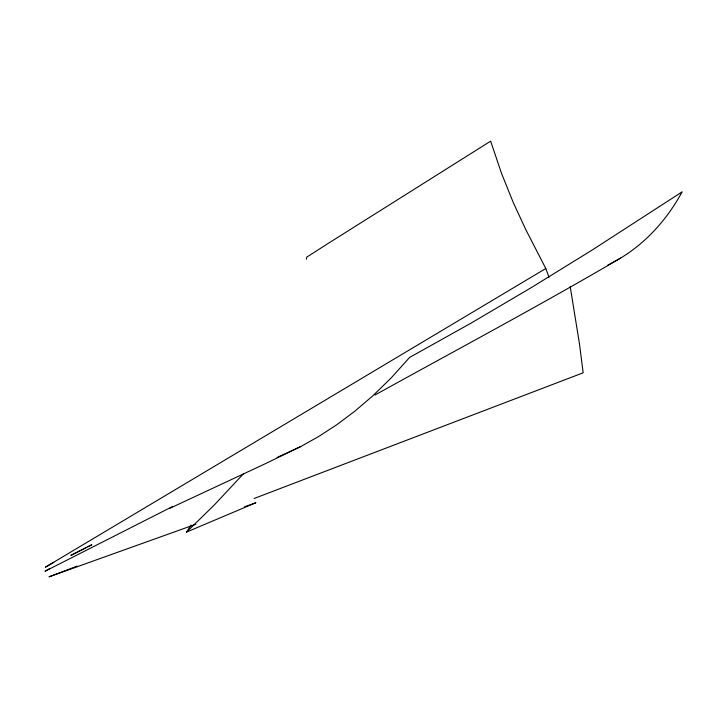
<?xml version="1.0" encoding="UTF-8"?>
<svg xmlns="http://www.w3.org/2000/svg" width="718" height="718" viewBox="0 0 718 718"><rect width="100%" height="100%" fill="white"/><g stroke="black" fill="none" stroke-linecap="round" stroke-linejoin="round"><path stroke-width="1.08" d="M306.335 259.261L306.748 257.152L327.453 243.869L490.645 141.15L501.595 173.577L513.343 202.718L525.854 229.742L545.797 268.514L548.992 277.247M244.524 506.809L255.895 502.735L186.518 532.083L191.042 525.082M243.366 473.889L213.982 505.31L186.518 532.083M374.984 394.999C457.007 349.594 539.783 305.527 620.648 258.076C646.81 242.208 667.587 218.649 682.1 191.868L592.206 250.017L531.903 287.245L471.098 323.1L409.61 357.429L391.355 377.731L373.046 395.618L354.764 411.27L336.571 424.868L318.55 436.58L300.734 446.569L265.678 463.55L169.708 508.371M545.797 268.514L45.405 567.193L53.787 562.284M49.901 568.53L45.01 571.25L172.553 506.522M607.572 265.301L620.648 258.076M91.473 544.935L70.858 555.4L85.864 547.789M87.865 546.775L91.859 544.747M300.734 446.569L277.103 457.465M77.05 566.134L49.004 576.85L195.808 524.257M254.136 498.489L583.16 372.804L579.462 343.859L570.191 286.518"/></g></svg>
